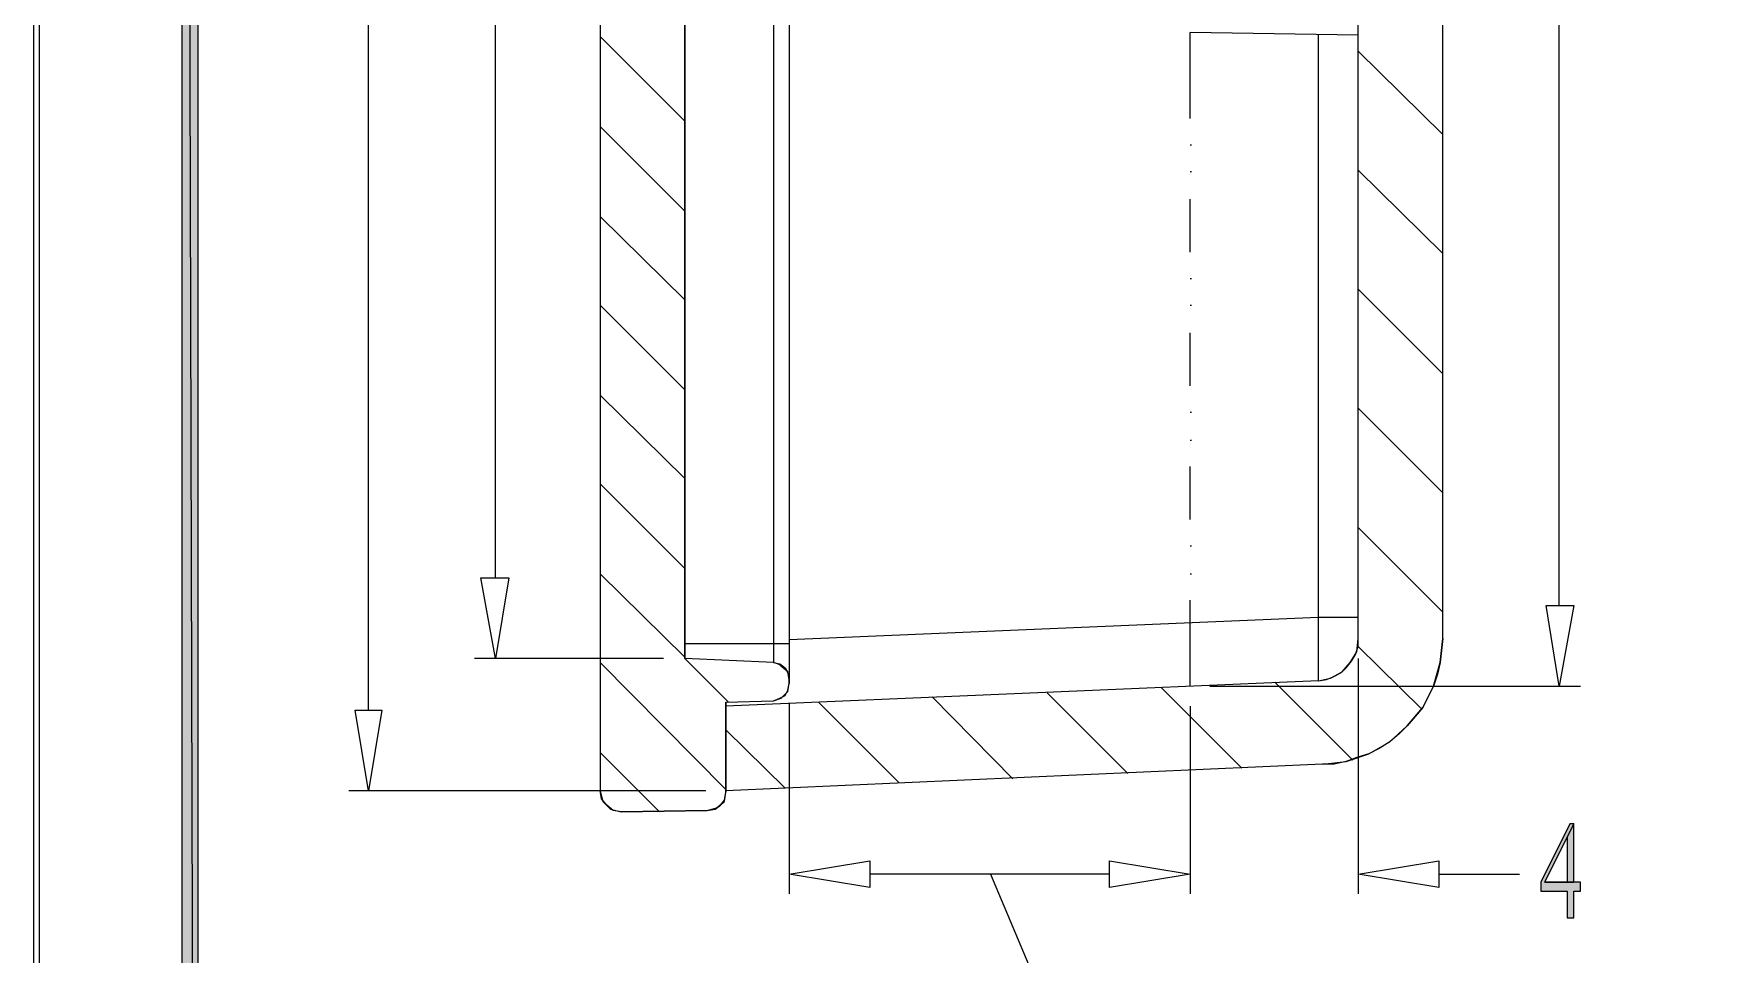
# Model space of a CAD drawing. Header units: inches. Extents: x 7 to 289, y 10 to 206.
# Drawn here: x 6.9 to 61, y 76.4 to 105.8 of the extents above; entities that cross this region are included whole.
import ezdxf

# ---------------------------------------------------------------- set-up
doc = ezdxf.new("R2010")
doc.units = ezdxf.units.IN
doc.header["$MEASUREMENT"] = 0
doc.layers.add('图层 1', color=7, linetype='Continuous')

# ---------------------------------------------------------------- blocks, each defined once
blk = doc.blocks.new('block 2')
at = {"layer": '图层 1', "color": 7, "lineweight": 25, "true_color": 0xffffff}
blk.add_lwpolyline([(7.062, 10.406), (288.706, 10.406), (288.706, 206.113), (7.062, 206.113), (7.062, 10.406)], dxfattribs=at)
at = {"layer": '图层 1', "lineweight": 0}
blk.add_lwpolyline([(6.893, 203.7), (288.917, 203.7), (288.917, 10.194), (6.893, 10.194), (6.893, 203.7)], dxfattribs=at)

msp = doc.modelspace()

# ---------------------------------------------------------------- hatches: boundary and pattern name
at = {"layer": '图层 1', "true_color": 0xffffff}
for points in [[(11.634, 15.232), (12.142, 15.232), (11.634, 201.541)], [(12.142, 15.232), (11.634, 201.541), (12.142, 201.033)]]:
    msp.add_hatch(color=7, dxfattribs=at).paths.add_polyline_path(points)
at = {"layer": '图层 1', "true_color": 0xdda500}
for points in [[(56.168, 80.552), (56.042, 80.552), (55.11, 78.689), (55.11, 78.393), (55.957, 78.393), (55.957, 77.547), (56.168, 77.547), (56.168, 78.393), (56.38, 78.393), (56.38, 78.689), (56.168, 78.689), (55.237, 78.689), (55.957, 80.129)], [(56.168, 80.552), (55.957, 80.129), (55.957, 78.689), (55.237, 78.689), (56.168, 78.689)]]:
    msp.add_hatch(color=42, dxfattribs=at).paths.add_polyline_path(points)

# ---------------------------------------------------------------- linework, layer by layer
at = {"layer": '图层 1', "lineweight": 0}
for points in [[(11.634, 15.232), (12.142, 15.232), (11.634, 201.541), (11.634, 15.232)], [(12.142, 15.232), (11.634, 201.541), (12.142, 201.033), (12.142, 15.232)], [(56.168, 80.552), (56.042, 80.552), (55.11, 78.689), (55.11, 78.393), (55.957, 78.393), (55.957, 77.547), (56.168, 77.547), (56.168, 78.393), (56.38, 78.393), (56.38, 78.689), (56.168, 78.689), (55.237, 78.689), (55.957, 80.129), (56.168, 80.552)], [(56.168, 80.552), (55.957, 80.129), (55.957, 78.689), (55.237, 78.689), (56.168, 78.689), (56.168, 80.552)]]:
    msp.add_lwpolyline(points, dxfattribs=at)
at = {"layer": '图层 1', "color": 7, "lineweight": 25, "true_color": 0xffffff}
for points in [[(28.44, 190.111), (25.689, 190.153), (25.604, 190.153), (25.562, 190.111), (25.477, 190.111), (25.435, 190.069), (25.35, 190.069), (25.308, 190.026), (25.265, 189.984), (25.223, 189.942), (25.181, 189.899), (25.138, 189.857), (25.096, 189.772), (25.054, 189.73), (25.054, 189.645), (25.011, 189.603), (25.011, 189.518), (25.011, 189.476), (25.011, 81.611)], [(25.011, 189.476), (25.011, 81.611)], [(51.978, 86.479), (51.978, 184.608), (51.935, 184.989), (51.893, 185.37), (51.808, 185.751), (51.681, 186.089), (51.512, 186.428), (51.343, 186.767), (51.089, 187.105), (50.835, 187.401), (50.581, 187.656), (50.284, 187.91), (49.946, 188.079), (49.607, 188.29), (49.226, 188.418), (48.887, 188.502), (48.506, 188.587), (48.125, 188.629), (29.033, 189.476), (29.033, 186.767), (47.998, 185.92)], [(30.557, 85.717), (27.721, 85.844), (27.721, 185.243), (30.557, 185.37), (30.769, 185.412), (30.938, 185.539), (31.023, 185.708), (31.065, 185.92), (31.065, 186.004)], [(27.721, 185.243), (27.721, 85.844)], [(49.268, 86.479), (49.268, 184.608)], [(49.268, 86.479), (49.268, 184.608)], [(51.978, 86.479), (51.978, 184.608)], [(30.557, 178.3), (30.557, 85.717)], [(31.065, 178.342), (31.065, 85.209)], [(49.268, 105.783), (43.892, 105.868)], [(47.998, 87.156), (47.998, 105.783)], [(49.268, 87.156), (47.998, 87.156), (31.065, 86.436)], [(47.998, 85.124), (47.998, 85.632), (47.998, 86.14), (47.998, 87.156)], [(31.065, 86.31), (27.721, 86.31)], [(47.998, 85.124), (48.379, 85.209), (48.76, 85.42), (49.014, 85.717), (49.226, 86.055), (49.268, 86.479)], [(47.998, 85.124), (48.252, 85.167), (48.464, 85.251), (48.718, 85.378), (48.887, 85.548), (49.057, 85.759), (49.184, 85.971), (49.268, 86.225), (49.268, 86.479)], [(48.125, 82.457), (48.887, 82.542), (49.607, 82.796), (50.284, 83.177), (50.835, 83.685), (51.343, 84.278), (51.681, 84.955), (51.893, 85.717), (51.978, 86.479)], [(51.978, 86.479), (51.935, 86.098), (51.893, 85.717), (51.808, 85.336), (51.681, 84.955), (51.512, 84.616), (51.343, 84.278), (51.089, 83.981), (50.835, 83.685), (50.581, 83.431), (50.284, 83.177), (49.946, 82.965), (49.607, 82.796), (49.226, 82.669), (48.887, 82.542), (48.506, 82.457), (48.125, 82.457)], [(30.557, 85.717), (27.721, 85.844)], [(31.065, 85.167), (31.023, 85.42), (30.811, 85.632), (30.557, 85.717)], [(30.557, 85.717), (30.769, 85.675), (30.938, 85.548), (31.023, 85.378), (31.065, 85.167)], [(29.033, 84.447), (30.557, 84.489), (30.769, 84.574), (30.938, 84.658), (31.023, 84.828), (31.065, 85.039), (31.065, 85.167)], [(47.998, 85.124), (29.033, 84.32)], [(47.998, 85.124), (29.033, 84.32), (29.033, 81.611)], [(30.557, 84.489), (30.811, 84.574), (31.023, 84.786), (31.065, 85.039)], [(31.065, 85.167), (31.065, 85.039)], [(25.689, 80.933), (28.44, 80.976), (28.694, 81.018), (28.864, 81.145), (28.991, 81.314), (29.033, 81.568), (29.033, 84.447)], [(29.033, 84.447), (30.557, 84.489)], [(29.033, 84.447), (29.033, 81.568)], [(48.125, 82.457), (29.033, 81.611)], [(48.125, 82.457), (29.033, 81.611)], [(25.011, 81.611), (25.096, 81.272), (25.35, 81.018), (25.689, 80.933)], [(25.689, 80.933), (25.435, 80.976), (25.223, 81.145), (25.054, 81.357), (25.011, 81.611)], [(28.44, 80.976), (28.737, 81.06), (28.991, 81.272), (29.033, 81.568)], [(28.44, 80.976), (25.689, 80.933)]]:
    msp.add_lwpolyline(points, dxfattribs=at)
at = {"layer": '图层 1', "color": 3, "lineweight": 5, "true_color": 0x00ff00}
for points in [[(17.603, 84.193), (17.603, 133.257)], [(21.667, 88.426), (21.667, 130.421)], [(55.703, 87.537), (55.703, 130.463)], [(22.09, 88.426), (21.667, 85.844), (21.201, 88.426), (22.09, 88.426)], [(56.168, 87.537), (55.703, 84.955), (55.28, 87.537), (56.168, 87.537)], [(18.026, 84.193), (17.603, 81.611), (17.18, 84.193), (18.026, 84.193)], [(33.647, 78.52), (31.065, 78.944), (33.647, 79.367), (33.647, 78.52)], [(41.31, 79.367), (43.892, 78.944), (41.31, 78.52), (41.31, 79.367)], [(41.31, 79.367), (43.892, 78.944), (41.31, 78.52), (41.31, 79.367)], [(51.851, 78.52), (49.268, 78.944), (51.851, 79.367), (51.851, 78.52)], [(41.31, 78.944), (33.647, 78.944)], [(37.5, 78.944), (39.362, 74.541), (40.632, 74.541)], [(41.31, 78.944), (38.727, 78.944)], [(51.851, 78.944), (54.433, 78.944)]]:
    msp.add_lwpolyline(points, dxfattribs=at)
at = {"layer": '图层 1', "color": 40, "lineweight": 25, "true_color": 0xffbf00}
for points in [[(27.721, 103.031), (25.011, 105.74)], [(51.978, 102.608), (49.268, 105.275)], [(27.721, 100.153), (25.011, 102.862)], [(51.978, 98.798), (49.268, 101.465)], [(27.721, 97.316), (25.011, 99.983)], [(51.978, 94.945), (49.268, 97.655)], [(27.721, 94.438), (25.011, 97.147)], [(27.721, 91.601), (25.011, 94.268)], [(51.978, 91.136), (49.268, 93.845)], [(27.721, 88.723), (25.011, 91.432)], [(51.978, 87.326), (49.268, 90.035)], [(27.721, 85.886), (25.011, 88.553)], [(51.3, 84.235), (49.268, 86.225)], [(29.033, 81.653), (25.011, 85.717)], [(29.118, 84.447), (27.721, 85.844)], [(31.023, 85.42), (30.769, 85.632)], [(49.099, 82.584), (46.601, 85.082)], [(34.579, 81.864), (31.996, 84.447)], [(38.219, 81.992), (35.637, 84.616)], [(41.902, 82.161), (39.32, 84.743)], [(45.543, 82.33), (42.961, 84.913)], [(30.938, 81.695), (29.033, 83.558)], [(26.916, 80.933), (25.011, 82.838)]]:
    msp.add_lwpolyline(points, dxfattribs=at)
at = {"layer": '图层 1', "color": 2, "lineweight": 25, "true_color": 0xffff00}
for points in [[(43.892, 103.116), (43.892, 105.868)], [(43.892, 102.269), (43.934, 102.269)], [(43.892, 101.423), (43.934, 101.423)], [(43.892, 98.84), (43.892, 100.533)], [(43.892, 97.994), (43.934, 97.994)], [(43.892, 97.147), (43.934, 97.147)], [(43.892, 94.564), (43.892, 96.258)], [(43.892, 93.718), (43.934, 93.718)], [(43.892, 92.829), (43.934, 92.829)], [(43.892, 90.289), (43.892, 91.982)], [(43.892, 89.442), (43.934, 89.442)], [(43.892, 88.553), (43.934, 88.553)], [(43.892, 84.955), (43.892, 87.707)]]:
    msp.add_lwpolyline(points, dxfattribs=at)
at = {"layer": '图层 1', "color": 131, "lineweight": 5, "true_color": 0x7fffff}
for points in [[(27.043, 85.844), (20.99, 85.844)], [(49.268, 85.844), (49.268, 78.308)], [(44.527, 84.955), (56.38, 84.955)], [(31.065, 84.404), (31.065, 78.308)], [(43.892, 84.32), (43.892, 78.308)], [(43.892, 84.32), (43.892, 78.308)], [(28.398, 81.611), (16.968, 81.611)]]:
    msp.add_lwpolyline(points, dxfattribs=at)
at = {"layer": '图层 1', "color": 42, "lineweight": 5, "true_color": 0xdda500}
for points in [[(56.168, 80.552), (56.042, 80.552), (55.11, 78.689), (55.11, 78.393), (55.957, 78.393), (55.957, 77.547), (56.168, 77.547), (56.168, 78.393), (56.38, 78.393), (56.38, 78.689), (56.168, 78.689), (55.237, 78.689), (55.957, 80.129), (56.168, 80.552)], [(56.168, 80.552), (55.957, 80.129), (55.957, 78.689), (55.237, 78.689), (56.168, 78.689), (56.168, 80.552)]]:
    msp.add_lwpolyline(points, dxfattribs=at)

# ---------------------------------------------------------------- block references
at = {"layer": '图层 1'}
msp.add_blockref('block 2', (0, 0), dxfattribs=at)

doc.saveas('drawing.dxf')
